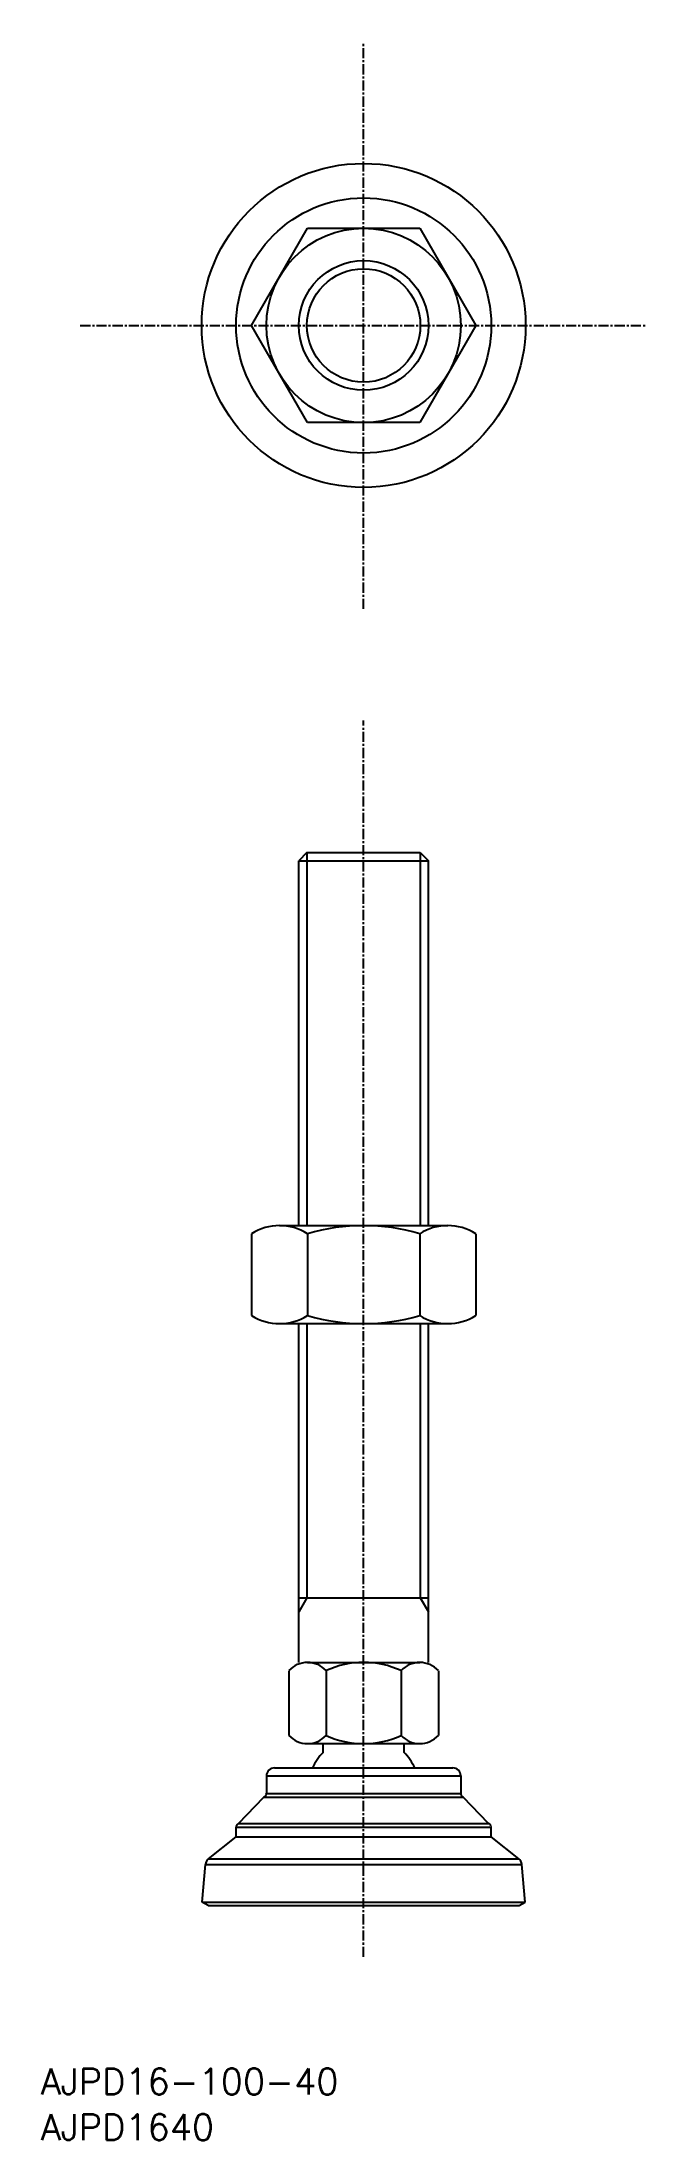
# Model space of a CAD drawing. Extents: x -40 to 35, y -224 to 35.
import ezdxf

# ---------------------------------------------------------------- set-up
doc = ezdxf.new("R2010")
doc.units = 0
doc.linetypes.add('CENTER', pattern=[2, 1.25, -0.25, 0.25, -0.25])
doc.layers.get('0').update_dxf_attribs({"linetype": 'CONTINUOUS'})
doc.layers.add('CENTER', color=1, linetype='CENTER')
doc.styles.get("Standard").update_dxf_attribs({"font": 'txt.shx', "bigfont": 'bigfont.shx'})

msp = doc.modelspace()

# ---------------------------------------------------------------- linework, layer by layer
at = {"color": 7, "linetype": 'CONTINUOUS'}
for p, q in [((-13.86, 0), (-6.93, 12)), ((-6.93, 12), (6.93, 12)), ((6.93, 12), (13.86, 0)), ((-6.93, -12), (-13.86, 0)), ((13.86, 0), (6.93, -12)), ((6.93, -12), (-6.93, -12)), ((-7, -65.08), (-8, -66.08)), ((-8, -111.13), (-8, -66.08)), ((-7, -65.08), (7, -65.08)), ((7, -65.08), (8, -66.08)), ((8, -111.13), (8, -66.08)), ((-10.39, -111.13), (10.39, -111.13)), ((-13.86, -112.13), (-13.86, -122.23)), ((-6.93, -112.13), (-6.93, -122.23)), ((6.93, -112.13), (6.93, -122.23)), ((13.86, -112.13), (13.86, -122.23)), ((-10.39, -123.23), (10.39, -123.23)), ((-8, -165.08), (-8, -123.23)), ((8, -165.08), (8, -123.23)), ((-8, -157.08), (8, -157.08)), ((-6.93, -165.08), (6.93, -165.08)), ((-9.24, -166.08), (-9.24, -174.08)), ((-4.62, -166.08), (-4.62, -174.08)), ((4.62, -166.08), (4.62, -174.08)), ((9.24, -166.08), (9.24, -174.08)), ((-6.93, -175.08), (6.93, -175.08)), ((-5, -176.18), (-5, -175.08)), ((5, -176.18), (5, -175.08)), ((-11, -178.08), (11, -178.08)), ((-12, -179.08), (-12, -181.24)), ((12, -179.08), (12, -181.24)), ((-15.44, -184.95), (-12.31, -181.7)), ((15.44, -184.95), (12.31, -181.7)), ((-15.75, -186.58), (-15.75, -185.41)), ((15.75, -186.58), (15.75, -185.41)), ((-19.17, -189.31), (-15.75, -186.58)), ((-15.75, -186.58), (15.75, -186.58)), ((19.17, -189.31), (15.75, -186.58)), ((-19.96, -194.68), (-19.54, -190)), ((19.96, -194.68), (19.54, -190)), ((-19.2, -195.08), (-19.96, -194.68)), ((-19.96, -194.68), (19.96, -194.68)), ((-19.2, -195.08), (19.2, -195.08)), ((19.2, -195.08), (19.96, -194.68))]:
    msp.add_line(p, q, dxfattribs=at)
at = {"color": 3, "linetype": 'CONTINUOUS'}
for p, q in [((-8, -66.08), (8, -66.08)), ((-7, -65.08), (-7, -111.13)), ((7, -65.08), (7, -111.13)), ((-7, -123.23), (-7, -157.08)), ((7, -123.23), (7, -157.08)), ((-7, -157.08), (-8, -158.81)), ((7, -157.08), (8, -158.81)), ((-12, -179.08), (12, -179.08)), ((-12, -181.24), (12, -181.24)), ((-12.31, -181.7), (12.31, -181.7)), ((-15.75, -185.41), (15.75, -185.41)), ((-15.44, -184.95), (15.44, -184.95)), ((-19.54, -190), (19.54, -190)), ((-19.17, -189.31), (19.17, -189.31))]:
    msp.add_line(p, q, dxfattribs=at)
at = {"color": 7, "linetype": 'CONTINUOUS'}
for radius in [20, 15.75, 12, 8, 7]:
    msp.add_circle((0, 0), radius, dxfattribs=at)
for centre, radius, start, end in [((-10.39, -117.63), 6.5, 57.7958, 122.2042), ((0, -135.63), 24.5, 73.5736, 106.4264), ((10.39, -117.63), 6.5, 57.7958, 122.2042), ((-10.39, -116.73), 6.5, 237.7958, 302.2042), ((0, -98.73), 24.5, 253.5736, 286.4264), ((10.39, -116.73), 6.5, 237.7958, 302.2042), ((-6.93, -168.24), 3.17, 43.1736, 136.8264), ((0, -176.24), 11.17, 65.5673, 114.4327), ((6.93, -168.24), 3.17, 43.1736, 136.8264), ((-6.93, -171.91), 3.17, 223.1736, 316.8264), ((0, -163.91), 11.17, 245.5673, 294.4327), ((6.93, -171.91), 3.17, 223.1736, 316.8264), ((-11, -179.08), 1, 90, 180), ((0, -181.08), 7, 135.5847, 154.6231), ((0, -181.08), 7, 25.3769, 44.4153), ((11, -179.08), 1, 0, 90), ((-12.5, -181.24), 0.5, 291.8014, 0), ((12.5, -181.24), 0.5, 180, 248.1986), ((-15.25, -185.41), 0.5, 111.8014, 180), ((15.25, -185.41), 0.5, 0, 68.1986), ((-18.54, -190.09), 1, 128.6598, 174.8056), ((18.54, -190.09), 1, 5.1944, 51.3402)]:
    msp.add_arc(centre, radius, start, end, dxfattribs=at)
at = {"layer": 'CENTER', "color": 1, "linetype": 'CENTER'}
for p, q in [((0, -35), (0, 35)), ((-35, 0), (35, 0)), ((0, -201.41), (0, -48.76))]:
    msp.add_line(p, q, dxfattribs=at)

# ---------------------------------------------------------------- texts
at = {"color": 7, "linetype": 'CONTINUOUS'}
for s, p in [('AJPD16-100-40', (-39.86, -218.41)), ('AJPD1640', (-39.86, -224.03))]:
    msp.add_text(s, height=3.2, dxfattribs=at).set_placement(p)

doc.saveas('drawing.dxf')
